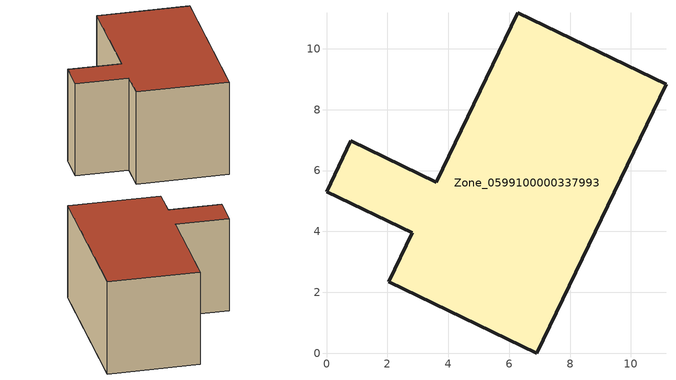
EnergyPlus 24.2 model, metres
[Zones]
Zone_0599100000337993
 floor ground (C_G): 2.81,3.96 0,5.31 0.8,6.97 3.6,5.61 6.29,11.18 11.15,8.84 6.9,0 2.04,2.35 z4.41
 wall outside (C_F): 0,5.31 2.81,3.96 2.04,2.35 6.9,0 11.15,8.84 6.29,11.18 3.6,5.61 0.8,6.97 0,5.31 z4.41:10.25
 roof outside (C_R): 6.9,0 11.15,8.84 6.29,11.18 3.6,5.61 0.8,6.97 0,5.31 2.81,3.96 2.04,2.35 z10.25
[BUILDING]
Pand.0599100000337993: North Axis=0; Terrain=City; Loads Convergence Tolerance Value=0.04; Temperature Convergence Tolerance Value=0.4; Solar Distribution=FullExterior; Maximum Number of Warmup Days=25; Minimum Number of Warmup Days=1
[Site:Location]
Rotterdam.The.Hague.AP_ZH_NLD Design_Conditions: Latitude=51.96; Longitude=4.45; Time Zone=1; Elevation=-4.5
[SITE:GROUNDTEMPERATURE:BUILDINGSURFACE]
18, 18, 18, 18, 18, 18, 18, 18, 18, 18, 18, 18
[MATERIAL] Thermal Absorptance=0.9; Solar Absorptance=0.7; Visible Absorptance=0.7
Name | Roughness | Thickness | Conductivity | Density | Specific Heat
G.TI.1975-1991 | MediumSmooth | 0.15 | 0.288461 | 540 | 1210
F.TI.1975-1991 | Rough | 0.3 | 0.230769 | 1920 | 840
R.TI.1975-1991 | MediumRough | 0.2 | 0.153846 | 1500 | 1000
[CONSTRUCTION]
C_G: G.TI.1975-1991
C_F: F.TI.1975-1991
C_R: R.TI.1975-1991
[ZONE]
Zone_0599100000337993: Type=1; Multiplier=1; Ceiling Height=Autocalculate; Volume=Autocalculate; Floor Area=autocalculate; Part of Total Floor Area=Yes
[ZONEINFILTRATION:DESIGNFLOWRATE]
Infil_Zone_0599100000337993: Zone or ZoneList or Space or SpaceList=Zone_0599100000337993; Schedule=AlwaysOn; Design Flow Rate Calculation Method=Flow/Area; Flow Rate per Floor Area=0.003; Constant Term Coefficient=1; Temperature Term Coefficient=0; Velocity Term Coefficient=0; Velocity Squared Term Coefficient=0
[HVACTEMPLATE:ZONE:IDEALLOADSAIRSYSTEM]
Zone_0599100000337993: Maximum Heating Supply Air Temperature=50; Minimum Cooling Supply Air Temperature=13; Maximum Heating Supply Air Humidity Ratio=0.0156; Minimum Cooling Supply Air Humidity Ratio=0.0077; Heating Limit=NoLimit; Cooling Limit=NoLimit; Dehumidification Control Type=ConstantSensibleHeatRatio; Cooling Sensible Heat Ratio=0.7; Dehumidification Setpoint=60; Humidification Control Type=None; Humidification Setpoint=30; Outdoor Air Method=None; Outdoor Air Flow Rate per Person=0.00944; Outdoor Air Flow Rate per Zone Floor Area=0; Outdoor Air Flow Rate per Zone=0; Demand Controlled Ventilation Type=None; Outdoor Air Economizer Type=NoEconomizer; Heat Recovery Type=None; Sensible Heat Recovery Effectiveness=0.7; Latent Heat Recovery Effectiveness=0.65
[ZONECONTROL:THERMOSTAT]
ThermostatControl_Zone_0599100000337993: Zone or ZoneList=Zone_0599100000337993; Control Type Schedule=DualSetpointControlType; Control 1=Thermostat_Zone_0599100000337993; Temperature Difference Between Cutout And Setpoint=0
[THERMOSTATSETPOINT:DUALSETPOINT]
Thermostat_Zone_0599100000337993: Heating Setpoint Temperature Schedule=HeatingSetpoint_Zone_0599100000337993; Cooling Setpoint Temperature Schedule=CoolingSetpoint_Zone_0599100000337993
[SCHEDULE:COMPACT]
HeatingSetpoint_Zone_0599100000337993: Through: 12/31, For: AllDays, Until: 24:00, 21
CoolingSetpoint_Zone_0599100000337993: Through: 12/31, For: AllDays, Until: 24:00, 24
DualSetpointControlType: Through: 12/31, For: AllDays, Until: 24:00, 4
AlwaysOn: Through: 12/31, For: AllDays, Until: 24:00, 1
